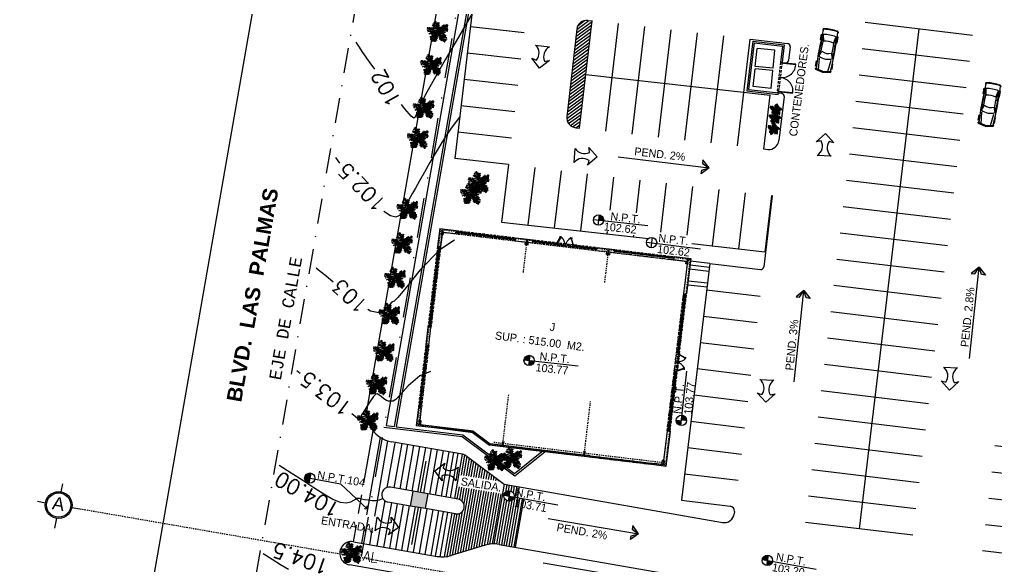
# Model space of a CAD drawing. Header units: millimetres. Extents: x 99 to 472, y 49 to 338.
# Drawn here: x 155.4 to 253, y 170.1 to 224.8 of the extents above; entities that cross this region are included whole.
import ezdxf
from ezdxf.enums import TextEntityAlignment as Align

# ---------------------------------------------------------------- set-up
doc = ezdxf.new("R2010")
doc.units = ezdxf.units.MM
for name, pattern in [('DASHDOT', [1, 0.5, -0.25, 0, -0.25]), ('HIDDEN', [0.375, 0.25, -0.125]), ('SOLID', [0])]:
    doc.linetypes.add(name, pattern=pattern)
for name, color, linetype in [('AMB', 3, 'Continuous'), ('AUX2', 6, 'Continuous'), ('BANQUETA.', 2, 'Continuous'), ('BARDA', 1, 'Continuous'), ('CALLES', 4, 'Continuous'), ('DETALLES', 4, 'Continuous'), ('EJES', 1, 'DASHDOT'), ('est', 2, 'Continuous'), ('LOCALES', 5, 'Continuous'), ('NIVELES', 32, 'Continuous'), ('PENDIENTES', 8, 'Continuous'), ('PUERTA', 4, 'Continuous'), ('PUERTAS', 2, 'Continuous'), ('PUNTOS_CON', 10, 'SOLID'), ('TEXTOS_Y_COTAS', 7, 'Continuous'), ('veg', 3, 'Continuous'), ('WALL', 4, 'Continuous')]:
    doc.layers.add(name, color=color, linetype=linetype)
doc.styles.add('ATTR', font='romans.shx', dxfattribs={"width": 0.8, "height": 0.7})
doc.styles.add('GRUESA', font='swissk.ttf')
doc.styles.add('H1', font='hand.shx', dxfattribs={"height": 0.15})
doc.styles.add('MONOTXT4', font='MONOTXT4.shx', dxfattribs={"height": 1})
doc.styles.add('ROMAND', font='romand.shx', dxfattribs={"height": 1})
doc.styles.add('SANSSERIFBOLD', font='sasb____.pfb', dxfattribs={"height": 1})
doc.styles.add('TMODELF', font='ROMANS.SHX', dxfattribs={"height": 5})

# ---------------------------------------------------------------- blocks, each defined once
blk = doc.blocks.new('arbol4')
for p, q in [((-0.54342, 2.81436), (-0.7173, 2.95368)), ((0.06774, -0.40404), (-0.56226, 3.01596)), ((-0.4782, 2.70288), (-0.32604, 2.95368)), ((-2.78214, 0.78018), (-3.28206, 0.6966)), ((-2.36916, 0.41796), (-3.23856, 0.25074)), ((-1.82226, -0.13404), (-3.08226, 1.12596)), ((-2.84736, 0.86382), (-2.8908, 1.33752)), ((-2.54304, 1.30962), (-2.47788, 0.52944)), ((-2.23878, 1.1703), (-2.0214, 0.05574)), ((-2.0649, 1.28178), (-1.3911, -0.16722)), ((-0.80424, -0.27864), (-1.7823, 1.11456)), ((-0.15216, 0.75234), (-1.5867, 1.72758)), ((-0.2391, 1.28178), (-1.41282, 2.03412)), ((-1.3911, 1.03098), (-0.10872, 0.41796)), ((-0.36954, 1.97838), (-1.23894, 2.39634)), ((-1.17372, 0.41796), (0, -0.11148)), ((-0.45648, 2.42424), (-0.9564, 2.75862)), ((-0.39126, 2.20134), (-0.08694, 2.56356)), ((-0.2826, 1.75548), (0.34776, 2.47998)), ((-0.2391, 1.25388), (0.69552, 2.39634)), ((-0.10872, 0.58512), (0.58686, 1.86696)), ((0, 0), (0.60858, 1.1982)), ((0.06774, -0.40404), (1.68774, 0.13596)), ((0.30426, -0.30654), (0.73896, 1.05882)), ((0.6738, -0.19506), (1.13022, 1.1703)), ((1.04328, -0.05574), (1.45626, 1.47684)), ((1.39104, 0.02784), (1.71708, 1.53258)), ((1.52148, 0.05574), (2.86902, -0.30654)), ((1.68774, 0.13596), (2.94774, 1.75596)), ((1.69536, 0.13932), (1.93446, 1.75548)), ((1.84746, 0.33438), (2.95596, -0.0279)), ((1.9779, 1.44894), (2.0214, 0.58512)), ((2.06484, 0.58512), (2.99946, 0.25074)), ((2.1735, 1.56042), (2.30394, 0.9474)), ((2.23872, 0.78018), (2.95596, 0.66876)), ((2.39088, 1.644), (2.58648, 1.30962)), ((2.49954, 1.14246), (2.99946, 1.08672)), ((2.6952, 1.3932), (3.1299, 1.44894)), ((2.71692, 1.78332), (2.78208, 1.56042)), ((-1.93446, -0.0279), (-3.06468, -0.08364)), ((-1.6302, -0.19506), (-2.80386, -0.75234)), ((-0.97812, -1.30968), (-2.4996, -1.53258)), ((-1.6302, -2.1456), (-2.4996, -2.28492)), ((-1.3911, -1.6998), (-2.47788, -1.72764)), ((-1.7823, -2.45214), (-2.47788, -2.53572)), ((-1.99968, -2.78652), (-2.39094, -2.95368)), ((-1.5432, -1.97844), (-2.34744, -1.95054)), ((-1.21722, -0.22296), (-2.217, -0.89172)), ((-1.28226, -1.57404), (-2.18226, -3.10404)), ((-1.89102, -2.6193), (-1.84752, -3.06516)), ((0.06774, -0.40404), (-1.82226, -0.13404)), ((-0.89118, -0.27864), (-1.73886, -0.9753)), ((-0.84768, -1.17036), (-1.73886, -1.17036)), ((-1.67364, -2.25708), (-1.60842, -3.03726)), ((-1.43454, -1.83912), (-1.30416, -3.1209)), ((0.06774, -0.40404), (-1.28226, -1.57404)), ((-0.32604, -0.33438), (-1.21722, -0.89172)), ((-1.17372, -1.50474), (-0.99984, -3.06516)), ((-0.32604, -0.75234), (-1.13028, -1.00314)), ((-0.9564, -1.30968), (-0.69552, -2.81436)), ((-0.73902, -1.08672), (-0.45648, -2.3685)), ((-0.49992, -0.91956), (-0.30432, -1.81122)), ((-0.21738, -0.61302), (-0.15216, -1.28178)), ((0.21732, -0.58518), (-0.02172, -1.61616)), ((0.06774, -0.40404), (1.14774, -1.75404)), ((0.17388, -0.55734), (1.52148, -0.9753)), ((0.36948, -0.78024), (0.1956, -1.95054)), ((0.60858, -1.08672), (0.28254, -2.56356)), ((0.45642, -0.30654), (1.63014, -0.91956)), ((0.91284, -1.4211), (0.45642, -2.81436)), ((0.52164, -0.9474), (1.99962, -1.28178)), ((1.15194, -1.75548), (0.56508, -3.14874)), ((0.73896, -0.19506), (1.91268, -0.75234)), ((0.80418, -1.30968), (2.28216, -1.53258)), ((1.28238, -2.22918), (1.02156, -3.093)), ((1.04328, -1.58832), (2.23872, -1.78338)), ((1.14774, -1.75404), (1.68774, -3.55404)), ((1.15194, -0.05574), (2.1735, -0.61302)), ((1.17372, -1.75548), (2.49954, -2.1456)), ((1.21716, -1.9227), (2.39088, -2.3964)), ((1.43454, -2.67504), (1.23888, -3.31596)), ((1.3476, -2.3685), (2.4126, -2.8422)), ((1.43454, -2.70288), (2.13006, -3.093)), ((1.5432, -3.14874), (1.45626, -3.45528)), ((1.5432, -3.00942), (1.91268, -3.26022)), ((1.67358, -3.39954), (1.76052, -3.45528))]:
    blk.add_line(p, q)
at = {"style": 'ATTR', "width": 0.8, "flags": 9}
blk.add_attdef('ESTCODE', (0.06774, -0.40404), '', height=0.042, dxfattribs=at)
blk = doc.blocks.new('A$C20FC3698')
at = {"layer": 'veg', "xscale": 0.9999998995489492, "yscale": 0.9999998995489492, "zscale": 0.9999998995489492}
blk.add_blockref('arbol4', (3.28, 3.55, -6.65), dxfattribs=at)
blk = doc.blocks.new('FLECHA3')
blk.add_lwpolyline([(-0.354, -0.354), (0, 0), (0.354, -0.354, 0.044777), (0.159, -0.308, 0.391731), (0.274, -0.89), (-0.274, -0.89, 0.391731), (-0.159, -0.308, 0.044777)], format="xyb", close=True)
blk = doc.blocks.new('PUERTA90')
for p, q in [((0.037, 0.455), (0.011, 0.509)), ((0.049, 0.499), (0.067, 0.507)), ((0.087, 0.583), (0.051, 0.566)), ((0.053, 0.49), (0.071, 0.498)), ((0.14, 0.541), (0.121, 0.533)), ((0.144, 0.532), (0.126, 0.524)), ((0.182, 0.522), (0.156, 0.577)), ((0.434, -0.16), (0.397, -0.177)), ((0.45, -0.197), (0.397, -0.177)), ((0.414, -0.213), (0.434, -0.16))]:
    blk.add_line(p, q)
blk.add_lwpolyline([(0.051, 0.566, 0.210556), (-0.41, -0.237), (-0.395, -0.237), (-0.395, -0.252), (-0.41, -0.252)], format="xyb")
for points in [[(0.002, 0.505), (0.011, 0.509), (0.047, 0.503), (0.055, 0.485), (0.037, 0.455), (0.027, 0.45)], [(0.45, -0.197), (0.087, 0.583), (0.051, 0.566), (0.414, -0.213)], [(0.182, 0.522), (0.146, 0.528), (0.137, 0.546), (0.156, 0.577), (0.165, 0.581), (0.191, 0.526)]]:
    blk.add_lwpolyline(points, close=True)
for points in [[(0.051, 0.566), (0.104, 0.547), (0.068, 0.53), (0.087, 0.583)], [(0.087, 0.489), (0.073, 0.494), (0.065, 0.512), (0.07, 0.525)], [(0.123, 0.506), (0.128, 0.519), (0.119, 0.537), (0.106, 0.542)], [(0.45, -0.252), (0.435, -0.252), (0.435, -0.237), (0.45, -0.237)]]:
    blk.add_lwpolyline(points)
at = {"linetype": 'Continuous'}
for points in [[(-0.43, -0.262), (-0.43, -0.172), (-0.41, -0.172), (-0.41, -0.262)], [(0.47, -0.262), (0.47, -0.172), (0.45, -0.172), (0.45, -0.262)]]:
    blk.add_lwpolyline(points, close=True, dxfattribs=at)
at = {"layer": 'TEXTOS_Y_COTAS'}
blk.add_circle((-0.028, -0.182), 0.0765, dxfattribs=at)
at = {"layer": 'TEXTOS_Y_COTAS', "insert": (-0.083, -0.163), "char_height": 0.03, "width": 0.1975, "attachment_point": 1}
blk.add_mtext('\\fGraphite Light ATT|b0|i0|c162|p66;0.90', dxfattribs=at)
blk = doc.blocks.new('CAR075A')
at = {"color": 7}
for p, q in [((0, 0), (-730, -160)), ((0, 0), (740, -162)), ((-785, -223), (-785, -304)), ((-727, -304), (-785, -304)), ((0, -96), (-727, -256)), ((-727, -256), (-727, -304)), ((-473, -200), (-609, -1357)), ((0, -96), (727, -256)), ((473, -200), (609, -1357)), ((727, -256), (727, -304)), ((727, -304), (785, -304)), ((785, -223), (785, -304)), ((-731, -1629), (-553, -2095)), ((-692, -1548), (-492, -2072)), ((692, -1548), (492, -2072)), ((731, -1629), (553, -2095)), ((-550, -2769), (-732, -2772)), ((-549, -2838), (-731, -2841)), ((-553, -2095), (-550, -2769)), ((-550, -2838), (-548, -3083)), ((550, -2838), (548, -3083)), ((549, -2838), (731, -2841)), ((553, -2095), (550, -2769)), ((550, -2769), (732, -2772)), ((-548, -3083), (-705, -3786)), ((-492, -3095), (-636, -3742)), ((492, -3095), (636, -3742)), ((548, -3083), (705, -3786))]:
    blk.add_line(p, q, dxfattribs=at)
for points in [[(-748, -500), (-842, -500), (-842, -1025), (-770, -1025)], [(748, -500), (842, -500), (842, -1025), (770, -1025)], [(-779, -3190), (-842, -3190), (-842, -3738), (-762, -3738)], [(779, -3190), (842, -3190), (842, -3738), (762, -3738)]]:
    blk.add_lwpolyline(points, dxfattribs=at)
for centre, radius, start, end in [((36320, -2270), 37111, 176.92655, 182.98493), ((-722, -223), 62.8, 97.43506, 180), ((722, -223), 62.8, 360, 82.56494), ((-36320, -2270), 37111, 357.01507, 3.07345), ((37560, -2238), 38296, 179.08825, 180.79833), ((0, -2775), 1408, 60.59037, 119.40963), ((0, -2965), 1020, 61.17181, 118.82819), ((-37560, -2238), 38296, 359.20167, 0.91175), ((37560, -2238), 38296, 180.90163, 182.31534), ((-37560, -2238), 38296, 357.68466, 359.09837), ((0, -883), 2929, 257.46557, 282.53443), ((0, -883), 2266, 257.46557, 282.53443), ((-762, -4206), 37.2, 68.27944, 180), ((-669, -4199), 131, 182.93629, 261.38164), ((-669, -4199), 71.9, 182.93629, 261.38164), ((0, 212), 4592, 261.38164, 278.61836), ((0, 212), 4533, 261.38164, 278.61836), ((669, -4199), 71.9, 278.61836, 357.06371), ((669, -4199), 131, 278.61836, 357.06371), ((762, -4206), 37.2, 0, 111.72056)]:
    blk.add_arc(centre, radius, start, end, dxfattribs=at)
blk = doc.blocks.new('A$C54C702F9')
at = {"layer": 'AMB', "xscale": 0.001, "yscale": 0.001, "zscale": 0.001}
blk.add_blockref('CAR075A', (0.842, 4.381), dxfattribs=at)
blk = doc.blocks.new('A$C56B15735')
at = {"layer": 'CALLES', "rotation": 104.2493691144562}
blk.add_blockref('A$C54C702F9', (4.479, 0.968), dxfattribs=at)

msp = doc.modelspace()

# ---------------------------------------------------------------- hatches: boundary and pattern name
h = msp.add_hatch()
h.set_pattern_fill('ANSI31', color=8, scale=0.08, style=0)
h.set_pattern_definition([(216.15804, (342.9357, 209.1181), (0.1498637, -0.2050777), [])])
h.paths.add_polyline_path([(211.33952, 213.94592), (212.6224, 224.6697), (212.18571, 224.71894, 0.4145074), (211.07986, 223.83627, -0.00025078), (211.07997, 223.83727), (210.09409, 215.09267, 0.41417933), (210.97564, 213.98694, 0.00002922), (210.97576, 213.98693)])
at = {"linetype": 'Continuous', "ltscale": 0.3}
msp.add_hatch(color=5, dxfattribs=at).paths.add_polyline_path([(196.2071, 177.37732), (194.7295, 177.63558), (194.47123, 176.15798), (195.94883, 175.89972)])
at = {"layer": 'NIVELES'}
for points in [[(213.31472, 205.26859), (213.25693, 204.75584), (213.76968, 204.69805, 0.41421356)], [(183.87569, 179.04641), (184.38328, 178.95365), (184.47605, 179.46124, 0.41421356)], [(203.79816, 177.25939), (204.30575, 177.16662), (204.39852, 177.67421, 0.41421356)], [(204.21298, 176.65903, 0.41421356), (204.81334, 177.07386), (204.30575, 177.16662)], [(229.6301, 170.81512), (230.13769, 170.72235), (230.23045, 171.22994, 0.41421356)], [(230.64527, 170.62959), (230.13769, 170.72235), (230.04492, 170.21477, 0.41421356)]]:
    msp.add_hatch(color=256, dxfattribs=at).paths.add_polyline_path(points)
h = msp.add_hatch(color=256, dxfattribs=at)
h.paths.add_polyline_path([(218.61857, 203.00955, 0.41421356), (218.0431, 202.56085), (218.55518, 202.49746)])
h.paths.add_polyline_path([(218.0431, 202.56085), (218.55518, 202.49746), (218.61857, 203.00955, 0.41421356)], flags=16)
h = msp.add_hatch(color=256, dxfattribs=at)
h.paths.add_polyline_path([(205.80266, 190.77517), (206.3154, 190.71738), (206.37319, 191.23013, 0.41421356)])
h.paths.add_polyline_path([(206.25762, 190.20463, 0.41421356), (206.82815, 190.65959), (206.3154, 190.71738)])
h = msp.add_hatch(color=256, dxfattribs=at)
h.paths.add_polyline_path([(221.47925, 184.2099), (221.53704, 184.72265), (221.02429, 184.78044, 0.41421356)])
h.paths.add_polyline_path([(222.04979, 184.66486, 0.41421356), (221.59483, 185.2354), (221.53704, 184.72265)])
h = msp.add_hatch(color=256, dxfattribs=at)
h.dxf.hatch_style = 2
h.paths.add_polyline_path([(183.87569, 179.04641, 0.41421356), (184.29051, 178.44606), (184.38328, 178.95365)])
at = {"layer": 'PENDIENTES'}
h = msp.add_hatch(color=256, dxfattribs=at)
h.paths.add_polyline_path([(224.31695, 209.97948), (223.57674, 209.74464), (223.53093, 209.36128)])
h.paths.add_polyline_path([(224.31695, 209.97948), (223.69875, 210.7655), (223.65661, 210.41294)])
h = msp.add_hatch(color=256, dxfattribs=at)
h.paths.add_polyline_path([(251.30026, 200.03647), (251.54603, 199.29982), (251.93002, 199.25968)])
h.paths.add_polyline_path([(251.30026, 200.03647), (250.52347, 199.40671), (250.87662, 199.36979)])
h = msp.add_hatch(color=256, dxfattribs=at)
h.paths.add_polyline_path([(233.77525, 197.70163), (234.02102, 196.96498), (234.40502, 196.92484)])
h.paths.add_polyline_path([(233.77525, 197.70163), (232.99847, 197.07187), (233.35161, 197.03495)])
h = msp.add_hatch(color=256, dxfattribs=at)
h.paths.add_polyline_path([(217.26328, 173.38738), (216.51299, 173.18709), (216.44946, 172.80627)])
h.paths.add_polyline_path([(217.26328, 173.38738), (216.68216, 174.2012), (216.62374, 173.85097)])

# ---------------------------------------------------------------- linework, layer by layer
at = {"color": 1, "linetype": 'Continuous', "ltscale": 0.3}
for p, q in [((205.76101, 262.77217), (192.02925, 184.20978)), ((206.46941, 262.17876), (192.82474, 184.11462)), ((206.6505, 262.05319), (193.02362, 184.09083)), ((191.79589, 184.03627), (199.61743, 183.10059)), ((192.02925, 184.20978), (192.82474, 184.11462)), ((193.02362, 184.09083), (199.6944, 183.29281)), ((196.81323, 183.99632), (200.47242, 183.55858)), ((196.83011, 184.13743), (200.4893, 183.69969)), ((199.61743, 183.10059), (204.87015, 179.16839)), ((199.6944, 183.29281), (204.85802, 179.42731)), ((211.20271, 181.17603), (204.7945, 181.94264)), ((204.81232, 182.09158), (211.22053, 181.32497)), ((204.85802, 179.42731), (207.59276, 181.60789)), ((204.87015, 179.16839), (207.88566, 181.57285))]:
    msp.add_line(p, q, dxfattribs=at)
at = {"color": 2, "linetype": 'Continuous', "ltscale": 0.3}
for p, q in [((201.71196, 252.38418), (190.11846, 186.05524)), ((211.33952, 213.94592), (212.62882, 224.72334)), ((212.18571, 224.71894), (212.6224, 224.6697)), ((211.07997, 223.83727), (210.09409, 215.09267)), ((227.78123, 217.52645), (228.41839, 222.85259)), ((228.41839, 222.85259), (232.14497, 222.4176)), ((231.04963, 222.53781), (231.40649, 222.51143)), ((232.40807, 222.08398), (232.24552, 220.72523)), ((231.60021, 220.50029), (231.91201, 220.46299)), ((211.98096, 219.30781), (230.41461, 217.22956)), ((229.77103, 211.84979), (230.41461, 217.22956)), ((231.23706, 217.46468), (231.54886, 217.42738)), ((231.81111, 217.09387), (231.28508, 212.69671)), ((210.97576, 213.98693), (211.33952, 213.94592)), ((229.77317, 211.86766), (230.18012, 211.82178)), ((204.24086, 210.31836), (198.87473, 210.92335)), ((230.623, 207.16229), (229.77547, 200.07768)), ((203.55191, 204.55929), (218.23698, 202.90366)), ((218.95584, 202.82262), (219.0293, 202.81433)), ((222.56878, 202.41528), (229.88569, 201.59036)), ((224.33327, 200.02374), (222.40329, 200.24126)), ((224.37807, 200.42123), (222.44808, 200.63874)), ((224.37807, 200.42123), (229.44196, 199.81544)), ((224.28848, 199.62626), (222.35849, 199.84377)), ((224.15408, 198.43381), (222.2241, 198.65132)), ((224.10929, 198.03633), (222.1793, 198.25384)), ((199.65066, 181.34365), (192.55712, 182.58351)), ((199.99234, 181.19602), (203.81973, 178.33083)), ((159.6472, 178.38048), (159.50658, 177.57598)), ((194.7295, 177.63558), (192.46384, 178.03159)), ((199.21155, 176.85217), (196.2071, 177.37732)), ((157.15534, 176.63011), (157.95984, 176.4895)), ((160.59307, 176.02924), (161.39756, 175.88863)), ((194.47123, 176.15798), (192.20558, 176.55399)), ((198.95328, 175.37458), (195.94883, 175.89972)), ((221.54512, 176.74008), (226.41042, 176.15805)), ((159.04632, 174.94276), (158.87335, 173.95312)), ((226.84749, 175.60219), (226.82096, 175.38042)), ((188.7583, 172.58831), (197.13592, 171.12401)), ((201.9119, 172.2437), (198.52906, 171.21013)), ((203.30503, 172.32983), (210.7807, 171.02317)), ((210.7807, 171.02317), (221.12389, 169.21531)), ((199.1117, 168.39288), (188.35366, 170.27325))]:
    msp.add_line(p, q, dxfattribs=at)
at = {"color": 5, "linetype": 'Continuous', "ltscale": 0.3}
for p, q in [((228.67891, 222.6544), (228.08511, 217.69067)), ((228.81003, 222.48764), (228.25186, 217.82179)), ((228.67891, 222.6544), (231.81305, 222.27947)), ((228.81003, 222.48764), (231.64629, 222.14835)), ((231.64629, 222.14835), (231.45103, 220.51614)), ((231.81305, 222.27947), (231.6003, 220.50112)), ((231.6003, 220.50112), (231.45103, 220.51614)), ((228.25186, 217.82179), (231.23706, 217.46468)), ((228.08511, 217.69067), (231.21924, 217.31574)), ((231.21924, 217.31574), (231.23706, 217.46468)), ((222.11261, 200.36007), (221.75827, 197.39807)), ((222.47913, 200.89823), (222.05614, 197.36244)), ((221.75827, 197.39807), (222.05614, 197.36244)), ((200.6917, 183.67547), (202.4262, 182.37703)), ((220.11907, 183.69577), (219.76279, 180.71752)), ((220.41695, 183.66014), (219.99396, 180.12434)), ((220.11907, 183.69577), (220.41695, 183.66014)), ((200.62135, 183.54076), (202.36848, 182.23286)), ((204.7945, 181.94264), (202.36848, 182.23286)), ((204.81232, 182.09158), (202.4262, 182.37703)), ((204.81232, 182.09158), (204.7945, 181.94264)), ((211.22053, 181.32497), (211.20271, 181.17603)), ((212.39421, 181.03349), (211.20271, 181.17603)), ((212.41203, 181.18243), (211.22053, 181.32497)), ((212.39421, 181.03349), (212.41203, 181.18243)), ((219.59284, 180.3234), (219.64172, 180.732)), ((219.76279, 180.71752), (219.64172, 180.732)), ((195.4683, 177.50645), (196.01523, 180.63559)), ((218.82028, 180.41582), (218.80246, 180.26688)), ((219.99396, 180.12434), (218.80246, 180.26688)), ((219.59284, 180.3234), (218.82028, 180.41582)), ((195.21003, 176.02885), (194.5586, 172.3019))]:
    msp.add_line(p, q, dxfattribs=at)
for p, q in [((228.92633, 220.11688), (229.10653, 221.90784)), ((230.89749, 221.72764), (229.10653, 221.90784)), ((230.71729, 219.93668), (230.89749, 221.72764)), ((228.72287, 218.09475), (228.90307, 219.88571)), ((230.69403, 219.70551), (228.90307, 219.88571)), ((230.71729, 219.93668), (228.92633, 220.11688)), ((230.51383, 217.91455), (230.69403, 219.70551)), ((230.51383, 217.91455), (228.72287, 218.09475))]:
    msp.add_line(p, q)
at = {"color": 32}
for p, q in [((213.31472, 205.26859), (213.19915, 204.24309)), ((212.74419, 204.81363), (218.17348, 204.20174)), ((218.0431, 202.56085), (223.46538, 201.88968)), ((218.61857, 203.00955), (218.4918, 201.98538)), ((205.80266, 190.77517), (211.23195, 190.16328)), ((206.37319, 191.23013), (206.25762, 190.20463)), ((221.47925, 184.2099), (222.09114, 189.63919)), ((183.87569, 179.04641), (187.44755, 178.39363)), ((184.47605, 179.46124), (184.29051, 178.44606)), ((203.79816, 177.25939), (209.17281, 176.27713)), ((204.39852, 177.67421), (204.21298, 176.65903)), ((230.23045, 171.22994), (230.04492, 170.21477)), ((229.6301, 170.81512), (235.00474, 169.83286))]:
    msp.add_line(p, q, dxfattribs=at)
at = {"color": 8, "linetype": 'DASHDOT', "ltscale": 0.3}
for p, q in [((197.456, 203.89172), (195.10888, 184.27178)), ((196.48376, 194.02189), (197.59599, 203.31921)), ((197.37262, 203.82616), (213.11945, 201.94239)), ((222.16962, 200.58209), (197.62645, 203.51826)), ((205.73688, 199.51272), (206.14084, 202.88946)), ((213.11945, 201.94239), (222.39575, 200.83267)), ((213.87946, 198.50018), (214.28795, 201.91483)), ((219.74683, 180.30497), (222.21851, 200.9661)), ((222.39575, 200.83267), (219.92834, 180.20721)), ((195.31309, 184.23608), (196.26995, 192.23463)), ((221.19451, 191.42273), (220.9807, 189.63547)), ((221.34345, 191.40491), (221.12964, 189.61766)), ((203.66917, 182.22833), (204.28394, 187.36731)), ((211.81628, 181.2537), (212.46313, 186.66083)), ((195.18288, 184.25895), (196.8212, 184.06296)), ((200.48039, 183.62522), (200.66284, 183.60339)), ((200.66284, 183.60339), (202.39734, 182.30494)), ((204.80341, 182.01711), (202.39734, 182.30494)), ((219.88377, 180.466), (202.7797, 182.51215)), ((212.40312, 181.10796), (211.21162, 181.2505)), ((220.00287, 180.19881), (218.81137, 180.34135)), ((161.39756, 175.88863), (211.36723, 167.22673))]:
    msp.add_line(p, q, dxfattribs=at)
at = {"color": 9, "linetype": 'HIDDEN'}
for p, q in [((204.94561, 202.69361), (198.98809, 203.4063)), ((199.02372, 203.70418), (204.98124, 202.99149)), ((213.09272, 201.71898), (206.69663, 202.48414)), ((206.73226, 202.78201), (213.12836, 202.01685)), ((197.16772, 202.11338), (196.20375, 194.05538)), ((197.4656, 202.07774), (196.50163, 194.01975)), ((214.84374, 201.50951), (220.80126, 200.79681)), ((214.87937, 201.80738), (220.8369, 201.09469)), ((221.04557, 191.44055), (221.75827, 197.39807)), ((221.34345, 191.40491), (222.05614, 197.36244)), ((195.98994, 192.26813), (195.23978, 185.99739)), ((196.28782, 192.23249), (195.53766, 185.96175)), ((220.83176, 189.65329), (221.04557, 191.44055)), ((221.12964, 189.61766), (221.34345, 191.40491)), ((220.11907, 183.69577), (220.83176, 189.65329)), ((220.41695, 183.66014), (221.12964, 189.61766)), ((218.80246, 180.26688), (212.39421, 181.03349)), ((212.41203, 181.18243), (218.82028, 180.41582))]:
    msp.add_line(p, q, dxfattribs=at)
at = {"color": 5}
for p, q in [((194.47123, 176.15798), (194.7295, 177.63558)), ((196.2071, 177.37732), (194.7295, 177.63558)), ((195.94883, 175.89972), (196.2071, 177.37732)), ((195.94883, 175.89972), (194.47123, 176.15798))]:
    msp.add_line(p, q, dxfattribs=at)
at = {"color": 3}
for points in [[(197.53982, 203.70497), (197.74182, 203.68294), (197.73993, 203.66558), (197.64366, 203.67608), (197.60924, 203.36045), (197.70551, 203.34995), (197.70362, 203.33259), (197.50162, 203.35462), (197.50351, 203.37198), (197.59978, 203.36148), (197.63419, 203.67711), (197.53793, 203.68761)], [(206.01479, 202.69111), (206.2168, 202.66909), (206.2149, 202.65173), (206.11864, 202.66222), (206.08422, 202.34659), (206.18048, 202.3361), (206.17859, 202.31874), (205.97659, 202.34077), (205.97848, 202.35813), (206.07475, 202.34763), (206.10917, 202.66326), (206.0129, 202.67375)], [(214.1619, 201.71648), (214.36391, 201.69445), (214.36201, 201.67709), (214.26575, 201.68759), (214.23133, 201.37196), (214.32759, 201.36147), (214.3257, 201.34411), (214.1237, 201.36613), (214.12559, 201.38349), (214.22186, 201.373), (214.25628, 201.68862), (214.16001, 201.69912)], [(222.09246, 200.76776), (222.29446, 200.74573), (222.29257, 200.72837), (222.1963, 200.73887), (222.16188, 200.42324), (222.25815, 200.41274), (222.25626, 200.39538), (222.05425, 200.41741), (222.05615, 200.43477), (222.15241, 200.42427), (222.18683, 200.7399), (222.09057, 200.7504)], [(195.26007, 184.6791), (195.46207, 184.65708), (195.46018, 184.63972), (195.36391, 184.65021), (195.32949, 184.33459), (195.42576, 184.32409), (195.42386, 184.30673), (195.22186, 184.32876), (195.22376, 184.34612), (195.32002, 184.33562), (195.35444, 184.65125), (195.25818, 184.66175)], [(203.60637, 182.58969), (203.80838, 182.56766), (203.80648, 182.5503), (203.71022, 182.5608), (203.6758, 182.24517), (203.77206, 182.23468), (203.77017, 182.21732), (203.56817, 182.23935), (203.57006, 182.2567), (203.66633, 182.24621), (203.70075, 182.56184), (203.60448, 182.57233)], [(211.75348, 181.61506), (211.95548, 181.59303), (211.95359, 181.57567), (211.85733, 181.58617), (211.82291, 181.27054), (211.91917, 181.26004), (211.91728, 181.24268), (211.71528, 181.26471), (211.71717, 181.28207), (211.81344, 181.27158), (211.84786, 181.5872), (211.75159, 181.5977)], [(219.68525, 180.67644), (219.88725, 180.65441), (219.88536, 180.63705), (219.78909, 180.64754), (219.75467, 180.33192), (219.85094, 180.32142), (219.84904, 180.30406), (219.64704, 180.32609), (219.64893, 180.34345), (219.7452, 180.33295), (219.77962, 180.64858), (219.68335, 180.65908)]]:
    msp.add_lwpolyline(points, close=True, dxfattribs=at)
at = {"color": 32}
for centre in [(213.25693, 204.75584), (218.55518, 202.49746), (206.3154, 190.71738), (221.53704, 184.72265), (184.38328, 178.95365), (204.30575, 177.16662), (230.13769, 170.72235)]:
    msp.add_circle(centre, 0.51599, dxfattribs=at)
at = {"color": 2, "linetype": 'Continuous', "ltscale": 0.3}
for centre, radius, start, end in [((212.07368, 223.72523), 1, 83.5674995, 173.5674996), ((232.11019, 222.11962), 0.3, 353.1781762, 83.3421969), ((231.94765, 220.76087), 0.3, 263.1781762, 353.1781762), ((231.51323, 217.1295), 0.3, 353.1781762, 83.1781762), ((211.08779, 214.98063), 1, 173.5674996, 263.5674996), ((230.29216, 212.81549), 1, 263.5674996, 353.1781762), ((229.4776, 200.11332), 0.3, 263.1781762, 353.1781762), ((193.07366, 185.53871), 3, 170.0855418, 260.0855417), ((199.51291, 180.55559), 0.8, 53.1813826, 80.0855417), ((192.33471, 177.29279), 0.75, 80.0855417, 260.0855417), ((199.08241, 176.11338), 0.75, 260.0855417, 80.0855417), ((226.35103, 175.66159), 0.5, 353.1781762, 83.1781762), ((225.82804, 175.4992), 1, 260.0855417, 353.1781762), ((188.55598, 171.43078), 1.17508, 80.0855417, 260.0855417), ((202.7885, 169.37463), 3, 80.0855417, 106.9897007), ((197.65246, 174.0792), 3, 260.0855417, 286.9897007)]:
    msp.add_arc(centre, radius, start, end, dxfattribs=at)
at = {"layer": 'AUX2'}
msp.add_lwpolyline([(127.48298, 115.60283), (159.1302, 113.80358), (179.85999, 232.35183)], dxfattribs=at)
at = {"layer": 'BANQUETA.', "color": 2}
for p, q in [((245.29109, 223.86718), (239.31041, 173.87364)), ((231.46423, 220.43025), (231.46924, 220.48)), ((232.96579, 220.27917), (231.46423, 220.43025)), ((232.9708, 220.32892), (231.46924, 220.48)), ((232.96579, 220.27917), (232.9708, 220.32892)), ((231.18074, 217.61274), (231.17574, 217.56299)), ((232.6773, 217.41191), (231.17574, 217.56299)), ((232.6823, 217.46166), (231.18074, 217.61274)), ((224.37807, 200.42123), (221.54512, 176.74008))]:
    msp.add_line(p, q, dxfattribs=at)
for centre, start, end in [((231.58788, 220.37805), 259.3081042, 355.8953701), ((231.31231, 217.63926), 352.6134576, 89.2007235)]:
    msp.add_arc(centre, 1.38145, start, end, dxfattribs=at)
at = {"layer": 'CALLES', "linetype": 'Continuous'}
for p, q in [((205.81476, 223.47486), (200.44863, 224.07985)), ((213.9729, 213.64902), (215.26006, 224.40857)), ((216.60628, 213.35213), (217.89129, 224.0938)), ((219.23966, 213.05524), (220.52253, 223.77903)), ((250.65286, 223.22575), (239.92932, 224.5086)), ((221.87303, 212.75834), (223.15591, 223.48213)), ((224.50641, 212.46145), (225.78715, 223.16736)), ((250.33808, 220.59451), (239.61455, 221.87736)), ((205.49998, 220.84356), (200.13385, 221.44855)), ((205.1852, 218.21226), (199.81907, 218.81725)), ((250.02331, 217.96328), (239.29977, 219.24612)), ((227.13979, 212.16456), (227.78123, 217.52645)), ((204.87042, 215.58096), (199.50429, 216.18595)), ((249.70854, 215.33204), (238.985, 216.61488)), ((249.39377, 212.7008), (238.67023, 213.98365)), ((204.55564, 212.94966), (199.18951, 213.55465)), ((249.07899, 210.06956), (238.35545, 211.35241)), ((206.8721, 210.00359), (206.18529, 204.2624)), ((209.50334, 209.68882), (208.81867, 203.9655)), ((212.13458, 209.37404), (211.45204, 203.66861)), ((214.76582, 209.05927), (214.3694, 205.74558)), ((217.39706, 208.7445), (217.00479, 205.46547)), ((220.0283, 208.42973), (219.44534, 203.55671)), ((222.65953, 208.11495), (222.07828, 203.25616)), ((248.76422, 207.43832), (238.04068, 208.72117)), ((225.29077, 207.80018), (224.61893, 202.18414)), ((227.92201, 207.48541), (227.25231, 201.88725)), ((248.44945, 204.80708), (237.72591, 206.08993)), ((214.1123, 203.59643), (214.08542, 203.37172)), ((216.73931, 203.24625), (216.7188, 203.07482)), ((248.13468, 202.17584), (237.41114, 203.45869)), ((247.8199, 199.5446), (237.09636, 200.82745)), ((224.0633, 197.78999), (229.42507, 197.14857)), ((247.50513, 196.91336), (236.78159, 198.19621)), ((247.50513, 196.91336), (236.78159, 198.19621)), ((247.19036, 194.28213), (236.46682, 195.56497)), ((223.74852, 195.15875), (229.11029, 194.51733)), ((223.43375, 192.52751), (228.79552, 191.88609)), ((246.87558, 191.65089), (236.15204, 192.93373)), ((223.11898, 189.89627), (228.48075, 189.25485)), ((246.56081, 189.01965), (235.83727, 190.3025)), ((246.24604, 186.38841), (235.5225, 187.67126)), ((222.80421, 187.26503), (228.16598, 186.62361)), ((222.48943, 184.6338), (227.8512, 183.99237)), ((245.93127, 183.75717), (235.20773, 185.04002)), ((222.17466, 182.00256), (227.53643, 181.36113)), ((245.61649, 181.12593), (234.89295, 182.40878)), ((258.25608, 181.54772), (252.89431, 182.18915)), ((245.30172, 178.49469), (234.57818, 179.77754)), ((221.85989, 179.37132), (227.22166, 178.72989)), ((257.94131, 178.91648), (252.57954, 179.55791)), ((244.98695, 175.86345), (234.26341, 177.1463)), ((257.62653, 176.28525), (252.26476, 176.92667)), ((244.67218, 173.23221), (233.94864, 174.51506)), ((257.31176, 173.65401), (251.94999, 174.29543)), ((256.99699, 171.02277), (251.63522, 171.66419))]:
    msp.add_line(p, q, dxfattribs=at)
at = {"layer": 'CALLES', "color": 8}
for p, q in [((189.79801, 178.46125), (190.71176, 183.68899)), ((191.41076, 183.04176), (190.05485, 175.28431)), ((192.15987, 182.68126), (190.84439, 175.15508)), ((192.87968, 182.44344), (192.10415, 178.00647)), ((193.57539, 182.40553), (192.80059, 177.97273)), ((194.16643, 182.30222), (193.39163, 177.86943)), ((194.75747, 182.19892), (193.98267, 177.76612)), ((195.34851, 182.09561), (194.57371, 177.66281)), ((195.93955, 181.9923), (195.16475, 177.55951)), ((196.53059, 181.889), (195.75579, 177.4562)), ((197.12163, 181.78569), (196.34683, 177.35289)), ((197.71267, 181.68238), (196.93787, 177.24959)), ((198.30371, 181.57908), (197.52891, 177.14628)), ((198.74699, 181.5016), (197.97219, 177.0688)), ((199.19027, 181.42412), (198.41547, 176.99132)), ((199.63355, 181.34664), (198.85875, 176.91384)), ((199.86626, 181.27333), (199.51343, 179.25473)), ((200.09332, 181.12043), (199.76016, 179.21435)), ((200.31775, 180.95242), (200.00689, 179.17397)), ((200.54217, 180.78442), (200.25362, 179.13358)), ((200.7666, 180.61641), (200.50036, 179.0932)), ((200.99102, 180.44841), (200.74709, 179.05282)), ((201.21545, 180.2804), (200.99382, 179.01243)), ((201.43987, 180.1124), (201.24055, 178.97205)), ((201.6643, 179.94439), (201.48728, 178.93167)), ((201.88872, 179.77639), (201.73401, 178.89128)), ((202.11315, 179.60838), (201.98075, 178.8509)), ((202.33757, 179.44038), (202.22748, 178.81052)), ((202.56199, 179.27237), (202.47421, 178.77014)), ((202.78642, 179.10437), (202.72094, 178.72975)), ((203.01084, 178.93636), (202.96767, 178.68937)), ((203.23527, 178.76836), (203.2144, 178.64899)), ((199.3068, 178.07258), (199.09699, 176.8722)), ((200.29373, 177.91105), (199.15597, 171.40167)), ((199.55354, 178.0322), (199.34119, 176.81732)), ((200.54046, 177.87067), (199.42408, 171.48359)), ((199.80027, 177.99182), (199.57134, 176.6821)), ((200.78719, 177.83029), (199.69219, 171.56551)), ((200.047, 177.95144), (199.77573, 176.39941)), ((201.03393, 177.7899), (200.66615, 175.6858)), ((203.81973, 178.33083), (202.77865, 172.37462)), ((204.08439, 178.29267), (203.95347, 177.54365)), ((205.07132, 178.13114), (204.03502, 172.20224)), ((204.33113, 178.25229), (204.23059, 177.67711)), ((205.31805, 178.09076), (204.28129, 172.15919)), ((204.57786, 178.21191), (204.48004, 177.65229)), ((204.82459, 178.17153), (204.70589, 177.49241)), ((189.26531, 175.41353), (189.5914, 177.27917)), ((201.28066, 177.74952), (200.2284, 171.72934)), ((201.52739, 177.70914), (200.49651, 171.81126)), ((201.77412, 177.66875), (200.76462, 171.89317)), ((202.02085, 177.62837), (201.03273, 171.97509)), ((202.26758, 177.58799), (201.30084, 172.057)), ((202.51432, 177.5476), (201.56894, 172.13892)), ((202.76105, 177.50722), (201.83705, 172.22084)), ((203.00778, 177.46684), (202.10389, 172.29547)), ((203.25451, 177.42646), (202.7124, 174.32492)), ((203.50124, 177.38607), (203.01152, 174.58424)), ((203.84647, 176.93144), (203.04803, 172.36339)), ((205.35959, 176.87644), (204.52755, 172.11615)), ((205.60594, 176.83383), (204.77382, 172.0731)), ((205.75479, 176.80809), (204.92262, 172.04709)), ((191.87573, 176.69964), (191.08601, 172.18146)), ((192.54233, 176.49513), (191.76753, 172.06234)), ((193.13337, 176.39183), (192.35857, 171.95903)), ((193.72441, 176.28852), (192.94961, 171.85572)), ((194.31545, 176.18521), (193.54065, 171.75242)), ((194.90649, 176.08191), (194.13169, 171.64911)), ((195.49752, 175.9786), (194.72273, 171.5458)), ((196.08856, 175.87529), (195.31376, 171.4425)), ((204.06188, 176.71189), (203.29622, 172.33136)), ((204.30496, 176.65063), (203.54249, 172.28833)), ((204.57165, 176.72442), (203.78875, 172.24528)), ((196.67158, 175.77339), (195.89678, 171.34059)), ((197.26262, 175.67008), (196.48782, 171.23729)), ((197.7059, 175.5926), (196.9311, 171.15981)), ((198.14918, 175.51512), (197.37438, 171.08233)), ((198.59246, 175.43764), (197.83159, 171.08456)), ((198.83872, 175.3946), (198.09005, 171.11129)), ((199.08706, 175.36339), (198.35165, 171.15593)), ((199.34944, 175.41252), (198.61975, 171.23784)), ((199.63759, 175.60912), (198.88786, 171.31976)), ((200.66615, 175.6858), (199.96029, 171.64742)), ((188.7711, 172.58608), (189.05868, 174.23138)), ((189.84822, 174.10216), (189.55915, 172.44833)), ((190.63776, 173.97293), (190.3424, 172.28311)), ((202.7124, 174.32492), (202.36629, 172.34478)), ((203.01152, 174.58424), (202.62452, 172.37015))]:
    msp.add_line(p, q, dxfattribs=at)
at = {"layer": 'DETALLES'}
for p in [(197.28659, 223.52881, 101.7), (196.58765, 220.15202, 101.91), (195.85112, 215.97562, 102.06), (195.26757, 212.89881, 102.18), (194.17572, 205.9035, 102.55), (193.67084, 202.44106, 102.72), (193.05347, 198.94789, 102.88), (192.38169, 195.33496, 103.07), (191.86633, 191.76121, 103.24), (191.10065, 188.25775, 103.46), (190.38463, 184.70919, 103.64), (188.28262, 171.78624, 104.32)]:
    msp.add_point(p, dxfattribs=at)
at = {"layer": 'EJES', "color": 4, "ltscale": 5}
msp.add_line((164.979, 88.87231), (198.34515, 279.5993), dxfattribs=at)
at = {"layer": 'EJES', "color": 1, "ltscale": 8}
msp.add_line((205.56399, 262.8066), (179.50131, 113.69635), dxfattribs=at)
at = {"layer": 'est', "color": 1}
msp.add_circle((159.27645, 176.25937), 1.33657, dxfattribs=at)
at = {"layer": 'est', "color": 9}
msp.add_circle((159.27645, 176.25937), 1.2082, dxfattribs=at)
at = {"layer": 'LOCALES', "color": 8, "linetype": 'HIDDEN'}
for p, q in [((231.45103, 220.51614), (231.08812, 217.4825)), ((231.6003, 220.50112), (231.23706, 217.46468))]:
    msp.add_line(p, q, dxfattribs=at)
at = {"layer": 'NIVELES', "color": 8}
for p, q in [((215.20349, 211.06866), (224.31695, 209.97948)), ((250.34607, 190.90789), (251.30026, 200.03647)), ((232.82106, 188.57305), (233.77525, 197.70163)), ((208.21008, 174.89764), (217.26328, 173.38738)), ((207.70993, 170.47185), (216.76313, 168.96159))]:
    msp.add_line(p, q, dxfattribs=at)
at = {"layer": 'NIVELES'}
for q in [(187.44755, 178.39363), (189.82426, 175.86784), (190.13547, 176.19208)]:
    msp.add_line((190.15419, 175.85265), q, dxfattribs=at)
msp.add_circle((190.15419, 175.85265), 8.038873388460929e-14, dxfattribs=at)
at = {"layer": 'PENDIENTES'}
for p, q in [((223.69875, 210.7655), (223.65661, 210.41294)), ((223.65661, 210.41294), (224.31695, 209.97948)), ((224.31695, 209.97948), (223.69875, 210.7655)), ((224.31695, 209.97948), (223.53093, 209.36128)), ((223.53093, 209.36128), (223.57674, 209.74464)), ((223.57674, 209.74464), (224.31695, 209.97948)), ((251.30026, 200.03647), (250.52347, 199.40671)), ((250.52347, 199.40671), (250.87662, 199.36979)), ((250.87662, 199.36979), (251.30026, 200.03647)), ((251.54603, 199.29982), (251.30026, 200.03647)), ((251.30026, 200.03647), (251.93002, 199.25968)), ((251.93002, 199.25968), (251.54603, 199.29982)), ((233.77525, 197.70163), (232.99847, 197.07187)), ((233.35161, 197.03495), (233.77525, 197.70163)), ((233.77525, 197.70163), (234.40502, 196.92484)), ((234.02102, 196.96498), (233.77525, 197.70163)), ((232.99847, 197.07187), (233.35161, 197.03495)), ((234.40502, 196.92484), (234.02102, 196.96498)), ((216.68216, 174.2012), (216.62374, 173.85097)), ((217.26328, 173.38738), (216.68216, 174.2012)), ((217.26328, 173.38738), (216.44946, 172.80627)), ((216.44946, 172.80627), (216.51299, 173.18709)), ((216.51299, 173.18709), (217.26328, 173.38738)), ((216.62374, 173.85097), (217.26328, 173.38738))]:
    msp.add_line(p, q, dxfattribs=at)
at = {"layer": 'PUERTA'}
for p, q in [((204.95749, 202.7929), (198.99996, 203.5056)), ((204.96936, 202.89219), (199.01184, 203.60489)), ((199.09926, 203.49372), (199.11113, 203.59301)), ((204.86057, 202.82464), (199.10163, 203.51358)), ((204.86413, 202.85443), (199.1052, 203.54336)), ((204.8677, 202.88421), (199.10876, 203.57315)), ((204.85819, 202.80478), (204.87007, 202.90407)), ((209.01293, 202.30775), (206.70851, 202.58343)), ((209.02481, 202.40705), (206.72039, 202.68272)), ((206.8078, 202.57155), (206.81968, 202.67084)), ((208.91601, 202.33949), (206.81018, 202.59141)), ((208.91957, 202.36928), (206.81374, 202.6212)), ((208.92314, 202.39907), (206.8173, 202.65098)), ((208.91364, 202.31963), (208.92551, 202.41892)), ((209.01293, 202.30775), (209.02481, 202.40705)), ((210.80018, 202.09395), (209.01293, 202.30775)), ((210.80018, 202.09395), (210.81206, 202.19324)), ((213.11648, 201.91756), (210.81206, 202.19324)), ((213.1046, 201.81827), (210.80018, 202.09395)), ((210.89948, 202.08207), (210.91135, 202.18136)), ((213.00769, 201.85001), (210.90185, 202.10193)), ((213.01125, 201.87979), (210.90542, 202.13171)), ((213.01481, 201.90958), (210.90898, 202.1615)), ((213.00531, 201.83015), (213.01719, 201.92944)), ((220.81314, 200.8961), (214.85562, 201.6088)), ((220.82502, 200.9954), (214.8675, 201.70809)), ((214.95491, 201.59692), (214.96679, 201.69621)), ((220.71622, 200.92784), (214.95729, 201.61678)), ((220.71979, 200.95763), (214.96085, 201.64657)), ((220.72335, 200.98742), (214.96441, 201.67635)), ((220.71385, 200.90798), (220.72573, 201.00728)), ((221.85756, 197.38619), (221.14486, 191.42867)), ((221.95685, 197.37431), (221.24416, 191.41679)), ((221.86554, 197.28452), (221.1766, 191.52559)), ((221.89533, 197.28096), (221.20639, 191.52202)), ((221.92511, 197.2774), (221.23618, 191.51846)), ((221.84568, 197.2869), (221.94497, 197.27502)), ((221.15674, 191.52796), (221.25603, 191.51608)), ((221.14486, 191.42867), (221.24416, 191.41679)), ((220.93122, 189.64274), (220.21852, 183.68522)), ((220.9392, 189.54108), (220.25026, 183.78214)), ((220.96898, 189.53751), (220.28005, 183.77857)), ((220.99877, 189.53395), (220.30983, 183.77501)), ((221.03051, 189.63087), (220.31781, 183.67334)), ((221.01863, 189.53157), (220.91934, 189.54345)), ((220.2304, 183.78451), (220.32969, 183.77264))]:
    msp.add_line(p, q, dxfattribs=at)
at = {"layer": 'PUERTAS'}
for p, q in [((201.39297, 231.97375), (198.87473, 210.92335)), ((204.24086, 210.31836), (203.55191, 204.55929)), ((230.55325, 207.17063), (229.88569, 201.59036)), ((220.83176, 189.65329), (221.12964, 189.61766)), ((192.08798, 185.711), (192.0889, 185.71085)), ((203.81973, 178.33083), (225.65587, 174.51414))]:
    msp.add_line(p, q, dxfattribs=at)
at = {"layer": 'PUERTAS', "color": 5}
for p, q in [((197.38153, 203.90063), (197.16772, 202.11338)), ((197.38153, 203.90063), (199.02372, 203.70418)), ((197.61386, 203.31707), (197.4656, 202.07774)), ((197.59599, 203.31921), (197.71315, 203.30519)), ((197.74306, 203.55524), (197.71315, 203.30519)), ((197.74306, 203.55524), (198.98809, 203.4063)), ((198.98809, 203.4063), (199.02372, 203.70418)), ((204.94561, 202.69361), (204.98124, 202.99149)), ((204.94561, 202.69361), (205.95401, 202.57298)), ((204.98124, 202.99149), (206.73226, 202.78201)), ((205.92125, 202.29917), (205.95401, 202.57298)), ((205.92125, 202.29917), (206.2223, 202.26315)), ((206.2223, 202.26315), (206.25505, 202.53696)), ((206.25505, 202.53696), (206.69663, 202.48414)), ((206.69663, 202.48414), (206.73226, 202.78201)), ((197.4656, 202.07774), (197.16772, 202.11338)), ((213.09272, 201.71898), (213.12836, 202.01685)), ((213.09272, 201.71898), (213.65224, 201.65204)), ((213.12836, 202.01685), (213.68787, 201.94992)), ((214.10094, 201.59837), (213.65224, 201.65204)), ((213.68787, 201.94992), (214.87937, 201.80738)), ((214.06818, 201.32456), (214.10094, 201.59837)), ((214.06818, 201.32456), (214.36923, 201.28854)), ((214.36923, 201.28854), (214.40198, 201.56235)), ((214.40198, 201.56235), (214.84374, 201.50951)), ((214.84374, 201.50951), (214.87937, 201.80738)), ((220.80126, 200.79681), (220.8369, 201.09469)), ((220.80126, 200.79681), (222.03168, 200.64962)), ((220.8369, 201.09469), (222.47913, 200.89823)), ((221.99867, 200.3737), (222.03168, 200.64962)), ((222.11261, 200.36007), (221.99867, 200.3737)), ((196.20375, 194.05538), (195.98994, 192.26813)), ((196.50163, 194.01975), (196.20375, 194.05538)), ((196.28782, 192.23249), (196.50163, 194.01975)), ((196.28782, 192.23249), (195.98994, 192.26813)), ((195.23978, 185.99739), (195.02597, 184.21013)), ((195.23978, 185.99739), (195.53766, 185.96175)), ((195.53766, 185.96175), (195.38865, 184.71622)), ((195.38865, 184.71622), (195.48795, 184.70434)), ((195.48795, 184.70434), (195.44002, 184.30373)), ((195.02597, 184.21013), (196.81323, 183.99632)), ((195.44002, 184.30373), (196.83011, 184.13743)), ((196.83011, 184.13743), (196.81323, 183.99632)), ((200.47242, 183.55858), (200.4893, 183.69969)), ((200.4893, 183.69969), (200.6917, 183.67547)), ((200.47242, 183.55858), (200.62135, 183.54076))]:
    msp.add_line(p, q, dxfattribs=at)
at = {"layer": 'PUERTAS', "color": 4}
for p, q in [((197.26701, 202.1015), (196.30304, 194.0435)), ((197.36631, 202.08962), (196.40234, 194.03163)), ((197.27499, 201.99983), (196.78176, 197.87679)), ((197.30478, 201.99627), (196.81155, 197.87323)), ((197.33457, 201.9927), (196.84133, 197.86966)), ((197.33457, 201.9927), (196.84133, 197.86966)), ((197.35443, 201.99033), (197.25514, 202.00221)), ((196.77582, 197.82714), (196.33478, 194.14042)), ((196.80561, 197.82358), (196.36457, 194.13686)), ((196.83539, 197.82002), (196.39436, 194.13329)), ((196.83539, 197.82002), (196.39436, 194.13329)), ((196.85525, 197.81764), (196.75596, 197.82952)), ((196.86119, 197.86729), (196.7619, 197.87917)), ((196.41421, 194.13092), (196.31492, 194.1428)), ((195.33907, 185.98551), (196.08924, 192.25625)), ((195.37081, 186.08243), (196.09722, 192.15458)), ((195.4006, 186.07886), (196.127, 192.15102)), ((195.43038, 186.0753), (196.15679, 192.14745)), ((195.43836, 185.97363), (196.18853, 192.24437)), ((196.17665, 192.14508), (196.07736, 192.15696)), ((195.35095, 186.0848), (195.45024, 186.07292)), ((196.81526, 184.01332), (200.47445, 183.57557)), ((196.82714, 184.11261), (200.48633, 183.67486)), ((196.92643, 184.10073), (196.91455, 184.00144)), ((196.91693, 184.0213), (200.37753, 183.60731)), ((196.92049, 184.05108), (200.3811, 183.6371)), ((196.92406, 184.08087), (200.38466, 183.66688)), ((200.37516, 183.58745), (200.38704, 183.68674)), ((211.20568, 181.20085), (204.79747, 181.96746)), ((211.21756, 181.30015), (204.80935, 182.06675)), ((204.90864, 182.05488), (204.89676, 181.95558)), ((211.10995, 181.24252), (204.90032, 181.98537)), ((211.11232, 181.26238), (204.9027, 182.00523)), ((211.1147, 181.28224), (204.90508, 182.02509)), ((211.11826, 181.31202), (211.10639, 181.21273)), ((218.80543, 180.2917), (212.39718, 181.05831)), ((218.81731, 180.39099), (212.40906, 181.15761)), ((212.49647, 181.04644), (212.50835, 181.14573)), ((218.70851, 180.32344), (212.49885, 181.0663)), ((218.71208, 180.35323), (212.50241, 181.09608)), ((218.71564, 180.38301), (212.50598, 181.12587)), ((218.71801, 180.40287), (218.70614, 180.30358))]:
    msp.add_line(p, q, dxfattribs=at)
at = {"layer": 'PUERTAS', "ltscale": 0.3}
msp.add_arc((230.58813, 207.16646), 0.03512, 353.1781762, 173.1781762, dxfattribs=at)
at = {"layer": 'PUNTOS_CON', "color": 8, "linetype": 'Continuous'}
for points in [[(200.60794, 225.41149), (200.47154, 225.18164), (199.24025, 223.0584), (197.93731, 220.78421), (196.82496, 218.82871), (196.09848, 217.54057), (195.68546, 216.78459), (195.4465, 216.30454), (195.26583, 215.89304), (195.12204, 215.53794), (195.01728, 215.2759), (194.95021, 215.12813), (194.90539, 215.05397), (194.86383, 214.99733), (194.78124, 214.95751), (194.51204, 215.15546), (193.88532, 215.86756), (193.55409, 216.29379)], [(190.89553, 219.84244), (190.42741, 220.48612), (189.69877, 221.51872), (189.28775, 222.13493), (189.03555, 222.54294)], [(182.26383, 169.80635), (181.46567, 170.27617), (180.61041, 170.80741), (179.72661, 171.36936)]]:
    msp.add_lwpolyline(points, dxfattribs=at)
at = {"layer": 'PUNTOS_CON', "color": 8, "linetype": 'Continuous', "flags": 128}
for points, elevation in [([(199.36925, 215.05705), (198.52266, 213.9275), (197.87108, 212.95716), (197.38339, 212.1732), (196.92694, 211.39558), (196.4034, 210.49481), (195.85178, 209.54353), (195.34541, 208.66491), (194.94322, 207.95885), (194.64652, 207.43201), (194.44219, 207.06777), (194.31392, 206.84156), (194.23247, 206.69713), (194.16536, 206.57025), (194.08691, 206.41098), (193.99847, 206.22647), (193.90819, 206.0381), (193.81888, 205.85948), (193.712, 205.67298), (193.56368, 205.4532), (193.34326, 205.20579), (192.99294, 205.06071), (192.44809, 205.17896), (191.79173, 205.59959)], 102.5), ([(187.3988, 210.44368), (186.97649, 211.00915)], 102.5), ([(198.86612, 202.74281), (197.3857, 201.7812), (195.43576, 199.76733), (194.01842, 197.99715), (193.19542, 197.01419), (192.80934, 196.6533), (192.64799, 196.57212), (192.52787, 196.48213), (192.38021, 196.30995), (192.16494, 196.036), (191.83244, 195.68706), (191.29497, 195.47534), (190.45524, 195.65939), (190.1915, 195.82456)], 103), ([(186.71283, 198.53214), (185.97589, 199.16551), (185.4235, 199.62138), (185.00775, 199.95039)], 103), ([(183.43073, 189.40018), (183.08558, 189.67059)], 103.5), ([(196.45273, 189.62193), (195.40402, 189.17109), (194.22449, 188.17663), (193.46028, 187.29758), (192.99949, 186.81791), (192.73881, 186.65665), (192.57704, 186.64161), (192.42695, 186.6367), (192.25701, 186.6502), (192.04964, 186.72654), (191.79754, 186.89184), (191.53454, 187.09911), (191.30477, 187.28309), (191.13402, 187.38088), (190.97466, 187.33895), (190.76073, 187.10618), (190.45047, 186.66362), (190.09899, 186.12124), (189.7856, 185.62125), (189.57142, 185.27459), (189.44474, 185.06738), (189.37568, 184.95448), (189.33787, 184.89558), (189.3191, 184.86966), (189.31069, 184.86049), (189.30521, 184.85445), (189.30032, 184.84826), (189.29495, 184.84121), (189.28785, 184.8335), (189.2771, 184.82903), (189.2606, 184.8326), (189.20004, 184.87641), (188.91219, 185.10236), (188.57459, 185.3677)], 103.5), ([(191.69937, 176.89425), (191.55559, 176.84365), (191.31146, 176.75607), (191.00397, 176.69488), (190.6237, 176.69113), (190.21837, 176.73202), (189.84997, 176.7938), (189.56656, 176.85463), (189.36047, 176.90019), (189.21013, 176.91804), (189.08959, 176.8967), (188.95565, 176.82836), (188.76073, 176.70615), (188.46148, 176.54361), (188.0314, 176.43587), (187.4482, 176.49847), (186.69815, 176.81456), (185.80183, 177.33758), (184.78839, 177.98856), (183.68701, 178.69898), (182.52699, 179.44206), (181.33764, 180.20148)], 104)]:
    msp.add_lwpolyline(points, dxfattribs=dict(at, elevation=elevation))

# ---------------------------------------------------------------- block references
at = {"layer": 'BARDA', "rotation": 65.07255179505641}
for p in [(236.30834, 219.18853), (252.56504, 213.78851)]:
    msp.add_blockref('A$C56B15735', p, dxfattribs=at)
at = {"layer": 'PUERTA', "xscale": -1}
for p, rotation in [((209.51116, 202.51156), 353.1781762233023), ((221.39831, 190.9245), 263.1781762232957)]:
    msp.add_blockref('PUERTA90', p, dxfattribs=dict(at, rotation=rotation))
at = {"layer": 'PUERTA'}
for p, rotation in [((210.36409, 202.40952), 353.1781762232957), ((221.29628, 190.07157), 263.1781762232925)]:
    msp.add_blockref('PUERTA90', p, dxfattribs=dict(at, rotation=rotation))
at = {"layer": 'PUERTAS'}
for p, xscale, yscale, zscale, rotation in [((196.1968, 222.39319, 103.74269), 0.337247039084543, 0.337247039084543, 0.337247039084543, 4.631229352815918), ((195.54997, 219.07749, 2.24269), 0.337247039084543, 0.337247039084543, 0.337247039084543, 4.631229352815918), ((194.80333, 214.76878, 2.24269), 0.337247039084543, 0.337247039084543, 0.337247039084543, 4.631229352815918), ((231.23119, 216.5532, 1.18296), 0.1778887875197247, 0.1778887875197247, 0.1778887875197247, 208.1530959863553), ((231.1289, 215.69813, 1.18296), 0.1778887875197247, 0.1778887875197247, 0.1778887875197247, 208.1530959863553), ((194.22213, 211.76408, 2.24269), 0.337247039084543, 0.337247039084543, 0.337247039084543, 4.631229352815918), ((230.99992, 214.61992, 1.18296), 0.1778887875197247, 0.1778887875197247, 0.1778887875197247, 208.1530959863553), ((200.30965, 207.34296, 2.24269), 0.337247039084543, 0.337247039084543, 0.337247039084543, 4.631229352815918), ((199.53924, 206.18842, 2.24269), 0.337247039084543, 0.337247039084543, 0.337247039084543, 4.631229352815918), ((193.18126, 204.6759, 2.24269), 0.337247039084543, 0.337247039084543, 0.337247039084543, 4.631229352815918), ((192.64134, 201.22747, 2.24269), 0.337247039084543, 0.337247039084543, 0.337247039084543, 4.631229352815918), ((191.95211, 197.78532, 2.24269), 0.337247039084543, 0.337247039084543, 0.337247039084543, 4.631229352815918), ((191.37858, 194.14892, 2.24269), 0.337247039084543, 0.337247039084543, 0.337247039084543, 4.631229352815918), ((190.82642, 190.44755, 2.24269), 0.337247039084543, 0.337247039084543, 0.337247039084543, 4.631229352815918), ((190.09615, 187.13767, 2.24269), 0.337247039084543, 0.337247039084543, 0.337247039084543, 4.631229352815918), ((189.22339, 183.54307, 2.24269), 0.337247039084543, 0.337247039084543, 0.337247039084543, 4.631229352815918), ((201.94445, 179.53233, 2.24269), 0.337247039084543, 0.337247039084543, 0.337247039084543, 4.631229352815918), ((203.57517, 179.76507, 2.24269), 0.337247039084543, 0.337247039084543, 0.337247039084543, 4.631229352815918), ((187.55916, 170.27459, 2.24269), 0.337247039084543, 0.337247039084543, 0.337247039084543, 4.631229352815918)]:
    msp.add_blockref('A$C20FC3698', p, dxfattribs=dict(at, xscale=xscale, yscale=yscale, zscale=zscale, rotation=rotation))
at = {"layer": 'WALL', "ltscale": 0.01}
for p, xscale, yscale, zscale, rotation in [((207.36092, 219.92656), 2.528347688240793, 2.528347688240793, 2.528347688240793, 172.5577349613506), ((235.96003, 213.41881), 2.528347688240878, 2.528347688240878, 2.528347688240878, 356.3883270711542), ((213.11133, 211.06383), 2.528347688240848, 2.528347688240848, 2.528347688240848, 266.0736922635942), ((248.35748, 187.74983), 2.528347688240793, 2.528347688240793, 2.528347688240793, 177.3220304208808), ((229.97709, 186.53292), 2.528347688240793, 2.528347688240793, 2.528347688240793, 177.3220304208808), ((196.87823, 179.68478), 2.528347688240853, 2.528347688240853, 2.528347688240853, 81.59435989692228), ((193.25849, 174.02658), 2.528347688240852, 2.528347688240852, 2.528347688240852, 261.4466874467146)]:
    msp.add_blockref('FLECHA3', p, dxfattribs=dict(at, xscale=xscale, yscale=yscale, zscale=zscale, rotation=rotation))

# ---------------------------------------------------------------- texts
msp.add_text('CONTENEDORES.', height=0.8, rotation=82.5898023).set_placement((233.09349, 213.07978))
at = {"layer": 'AUX2', "color": 7, "style": 'H1'}
for s, rotation, p in [('PEND. 2%', 353.5586525, (216.80182, 211.23871)), ('N.P.T.', 353.487807, (214.41474, 204.75466)), ('102.62', 354.1137549, (213.75809, 203.72093)), ('N.P.T.', 353.487807, (219.20363, 202.57784)), ('102.62', 353.487807, (219.08345, 201.47333)), ('PEND. 2.8%', 84.1137549, (250.24526, 192.01845)), ('J', 352.4072315, (208.3357, 193.69554)), ('PEND. 3%', 84.1137549, (232.72026, 189.68361)), ('SUP. : 515.00  M2.', 352.4072315, (202.86285, 192.83707)), ('N.P.T.', 354.1137549, (207.32911, 190.75018)), ('103.77', 354.1137549, (206.9354, 189.64166)), ('103.77', 84.1137549, (222.57947, 185.26429)), ('N.P.T.', 84.1137549, (221.50621, 185.33728)), ('N.P.T.104', 350.1869703, (185.08938, 178.90113)), ('N.P.T.', 350.1869703, (204.92105, 177.15529)), ('103.71', 350.1869703, (204.78291, 176.10151)), ('PEND. 2%', 350.1972942, (209.01998, 173.66539)), ('N.P.T.', 350.1869703, (230.95338, 170.71102)), ('103.20', 350.1869703, (230.5526, 169.66378))]:
    msp.add_text(s, height=0.8, rotation=rotation, dxfattribs=at).set_placement(p)
at = {"layer": 'AUX2', "style": 'SANSSERIFBOLD'}
msp.add_text('BLVD.  LAS  PALMAS', height=1.5, rotation=80.0769824, dxfattribs=at).set_placement((177.52882, 186.4803))
at = {"layer": 'AUX2', "color": 6, "style": 'MONOTXT4'}
msp.add_text('EJE DE CALLE', height=1.2, rotation=80.0769824, dxfattribs=at).set_placement((181.96736, 194.92987), align=Align.MIDDLE)
at = {"layer": 'AUX2', "color": 7, "style": 'H1'}
for s, p in [('SALIDA.', (201.52627, 178.31733)), ('ENTRADA.', (188.20011, 174.30843))]:
    msp.add_text(s, height=0.8, rotation=350.7046991, dxfattribs=at).set_placement(p, align=Align.MIDDLE)
at = {"layer": 'DETALLES', "style": 'ROMAND'}
msp.add_text('PAL', height=1, rotation=350.1698134, dxfattribs=at).set_placement((188.75106, 170.87475))
at = {"layer": 'est', "color": 7, "style": 'GRUESA'}
msp.add_text('A', height=1.3, rotation=350.0855419, dxfattribs=at).set_placement((158.55589, 175.85424))
at = {"layer": 'PUNTOS_CON', "color": 8, "linetype": 'Continuous', "style": 'TMODELF'}
for s, rotation, p in [('102', 119.0228445, (192.01321, 217.95076, 102)), ('102.5', 134.1142427, (189.59885, 208.02518)), ('103', 137.3257364, (188.41075, 197.1335, 206)), ('103.5', 142.5009979, (186.0024, 187.38368, 414)), ('104.00', 150.5357091, (184.1389, 177.30884, 209)), ('104.5', 160.9615865, (183.46722, 170.91223, 209))]:
    msp.add_text(s, height=1.5, rotation=rotation, dxfattribs=at).set_placement(p, align=Align.MIDDLE_CENTER)

doc.saveas('drawing.dxf')
